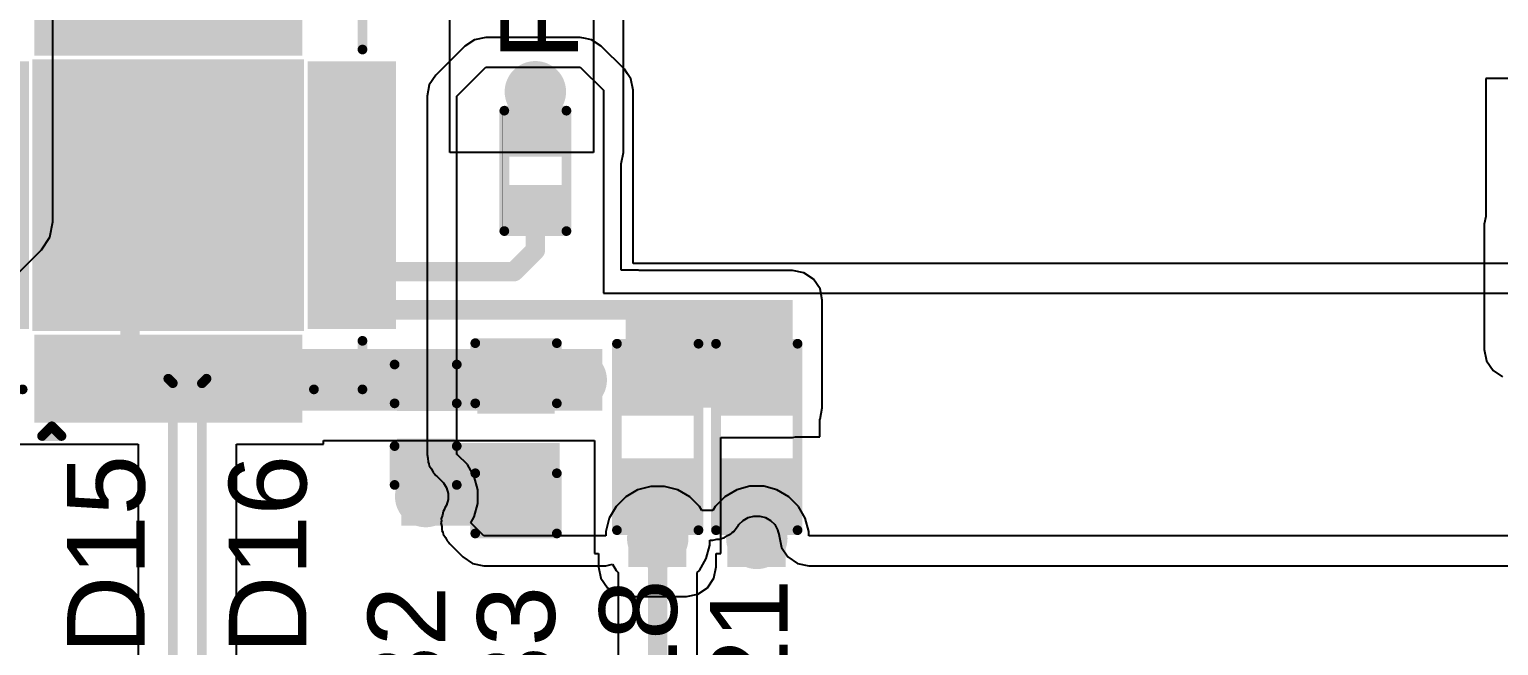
# Model space of a CAD drawing. Header units: millimetres. Extents: x -1.53 to 7.44, y -0.61 to 4.57.
# Drawn here: x 5.754 to 6.511, y 0.676 to 0.993 of the extents above; entities that cross this region are included whole.
import ezdxf

# ---------------------------------------------------------------- set-up
doc = ezdxf.new("R2010")
doc.units = ezdxf.units.MM
doc.header["$MEASUREMENT"] = 0
for name, color, linetype in [('BottomLayer', 5, 'Continuous'), ('BottomSolder', 6, 'Continuous'), ('TopLayer', 1, 'Continuous'), ('TopOverlay', 2, 'Continuous'), ('TopPaste', 8, 'Continuous'), ('TopSolder', 216, 'Continuous'), ('ViaHoleLayer', 16, 'Continuous')]:
    doc.layers.add(name, color=color, linetype=linetype)
doc.styles.add('Arial', font='', dxfattribs={"height": 0.2})
doc.styles.get('Arial').set_extended_font_data('Arial')

# ---------------------------------------------------------------- blocks, each defined once
blk = doc.blocks.new('28_QFN__5_5___80')
at = {"layer": 'TopLayer'}
for points in [[(-0.06496, 0.11319), (-0.05315, 0.11319), (-0.05315, 0.07579), (-0.06496, 0.07579)], [(-0.04528, 0.11319), (-0.03346, 0.11319), (-0.03346, 0.07579), (-0.04528, 0.07579)], [(-0.02559, 0.11319), (-0.01378, 0.11319), (-0.01378, 0.07579), (-0.02559, 0.07579)], [(-0.00591, 0.11319), (0.00591, 0.11319), (0.00591, 0.07579), (-0.00591, 0.07579)], [(0.01378, 0.11319), (0.02559, 0.11319), (0.02559, 0.07579), (0.01378, 0.07579)], [(0.03346, 0.11319), (0.04528, 0.11319), (0.04528, 0.07579), (0.03346, 0.07579)], [(0.05315, 0.11319), (0.06496, 0.11319), (0.06496, 0.07579), (0.05315, 0.07579)], [(-0.11319, 0.06496), (-0.07579, 0.06496), (-0.07579, 0.05315), (-0.11319, 0.05315)], [(-0.06594, 0.06595), (0.06594, 0.06595), (0.06594, -0.06594), (-0.06594, -0.06594)], [(0.07579, 0.06496), (0.11319, 0.06496), (0.11319, 0.05315), (0.07579, 0.05315)], [(-0.11319, 0.04528), (-0.07579, 0.04528), (-0.07579, 0.03346), (-0.11319, 0.03346)], [(0.07579, 0.04528), (0.11319, 0.04528), (0.11319, 0.03346), (0.07579, 0.03346)], [(-0.11319, 0.02559), (-0.07579, 0.02559), (-0.07579, 0.01378), (-0.11319, 0.01378)], [(0.07579, 0.02559), (0.11319, 0.02559), (0.11319, 0.01378), (0.07579, 0.01378)], [(-0.11319, 0.00591), (-0.07579, 0.00591), (-0.07579, -0.00591), (-0.11319, -0.00591)], [(0.07579, 0.00591), (0.11319, 0.00591), (0.11319, -0.00591), (0.07579, -0.00591)], [(-0.11319, -0.01378), (-0.07579, -0.01378), (-0.07579, -0.02559), (-0.11319, -0.02559)], [(0.07579, -0.01378), (0.11319, -0.01378), (0.11319, -0.02559), (0.07579, -0.02559)], [(-0.11319, -0.03346), (-0.07579, -0.03346), (-0.07579, -0.04528), (-0.11319, -0.04528)], [(0.07579, -0.03346), (0.11319, -0.03346), (0.11319, -0.04528), (0.07579, -0.04528)], [(-0.11319, -0.05315), (-0.07579, -0.05315), (-0.07579, -0.06496), (-0.11319, -0.06496)], [(0.07579, -0.05315), (0.11319, -0.05315), (0.11319, -0.06496), (0.07579, -0.06496)], [(-0.06496, -0.07579), (-0.05315, -0.07579), (-0.05315, -0.11319), (-0.06496, -0.11319)], [(-0.04528, -0.07579), (-0.03346, -0.07579), (-0.03346, -0.11319), (-0.04528, -0.11319)], [(-0.02559, -0.07579), (-0.01378, -0.07579), (-0.01378, -0.11319), (-0.02559, -0.11319)], [(-0.00591, -0.07579), (0.00591, -0.07579), (0.00591, -0.11319), (-0.00591, -0.11319)], [(0.01378, -0.07579), (0.02559, -0.07579), (0.02559, -0.11319), (0.01378, -0.11319)], [(0.03346, -0.07579), (0.04528, -0.07579), (0.04528, -0.11319), (0.03346, -0.11319)], [(0.05315, -0.07579), (0.06496, -0.07579), (0.06496, -0.11319), (0.05315, -0.11319)]]:
    blk.add_hatch(color=1, dxfattribs=at).paths.add_polyline_path(points)
at = {"layer": 'TopPaste'}
for points in [[(-0.06496, 0.11319), (-0.05315, 0.11319), (-0.05315, 0.07579), (-0.06496, 0.07579)], [(-0.04528, 0.11319), (-0.03346, 0.11319), (-0.03346, 0.07579), (-0.04528, 0.07579)], [(-0.02559, 0.11319), (-0.01378, 0.11319), (-0.01378, 0.07579), (-0.02559, 0.07579)], [(-0.00591, 0.11319), (0.00591, 0.11319), (0.00591, 0.07579), (-0.00591, 0.07579)], [(0.01378, 0.11319), (0.02559, 0.11319), (0.02559, 0.07579), (0.01378, 0.07579)], [(0.03346, 0.11319), (0.04528, 0.11319), (0.04528, 0.07579), (0.03346, 0.07579)], [(0.05315, 0.11319), (0.06496, 0.11319), (0.06496, 0.07579), (0.05315, 0.07579)], [(-0.11319, 0.06496), (-0.07579, 0.06496), (-0.07579, 0.05315), (-0.11319, 0.05315)], [(-0.06594, 0.06595), (0.06594, 0.06595), (0.06594, -0.06594), (-0.06594, -0.06594)], [(0.07579, 0.06496), (0.11319, 0.06496), (0.11319, 0.05315), (0.07579, 0.05315)], [(-0.11319, 0.04528), (-0.07579, 0.04528), (-0.07579, 0.03346), (-0.11319, 0.03346)], [(0.07579, 0.04528), (0.11319, 0.04528), (0.11319, 0.03346), (0.07579, 0.03346)], [(-0.11319, 0.02559), (-0.07579, 0.02559), (-0.07579, 0.01378), (-0.11319, 0.01378)], [(0.07579, 0.02559), (0.11319, 0.02559), (0.11319, 0.01378), (0.07579, 0.01378)], [(-0.11319, 0.00591), (-0.07579, 0.00591), (-0.07579, -0.00591), (-0.11319, -0.00591)], [(0.07579, 0.00591), (0.11319, 0.00591), (0.11319, -0.00591), (0.07579, -0.00591)], [(-0.11319, -0.01378), (-0.07579, -0.01378), (-0.07579, -0.02559), (-0.11319, -0.02559)], [(0.07579, -0.01378), (0.11319, -0.01378), (0.11319, -0.02559), (0.07579, -0.02559)], [(-0.11319, -0.03346), (-0.07579, -0.03346), (-0.07579, -0.04528), (-0.11319, -0.04528)], [(0.07579, -0.03346), (0.11319, -0.03346), (0.11319, -0.04528), (0.07579, -0.04528)], [(-0.11319, -0.05315), (-0.07579, -0.05315), (-0.07579, -0.06496), (-0.11319, -0.06496)], [(0.07579, -0.05315), (0.11319, -0.05315), (0.11319, -0.06496), (0.07579, -0.06496)], [(-0.06496, -0.07579), (-0.05315, -0.07579), (-0.05315, -0.11319), (-0.06496, -0.11319)], [(-0.04528, -0.07579), (-0.03346, -0.07579), (-0.03346, -0.11319), (-0.04528, -0.11319)], [(-0.02559, -0.07579), (-0.01378, -0.07579), (-0.01378, -0.11319), (-0.02559, -0.11319)], [(-0.00591, -0.07579), (0.00591, -0.07579), (0.00591, -0.11319), (-0.00591, -0.11319)], [(0.01378, -0.07579), (0.02559, -0.07579), (0.02559, -0.11319), (0.01378, -0.11319)], [(0.03346, -0.07579), (0.04528, -0.07579), (0.04528, -0.11319), (0.03346, -0.11319)], [(0.05315, -0.07579), (0.06496, -0.07579), (0.06496, -0.11319), (0.05315, -0.11319)]]:
    blk.add_hatch(color=8, dxfattribs=at).paths.add_polyline_path(points)
at = {"layer": 'TopSolder'}
for points in [[(-0.06896, 0.11719), (-0.04915, 0.11719), (-0.04915, 0.07179), (-0.06896, 0.07179)], [(-0.04928, 0.11719), (-0.02946, 0.11719), (-0.02946, 0.07179), (-0.04928, 0.07179)], [(-0.02959, 0.11719), (-0.00978, 0.11719), (-0.00978, 0.07179), (-0.02959, 0.07179)], [(-0.00991, 0.11719), (0.00991, 0.11719), (0.00991, 0.07179), (-0.00991, 0.07179)], [(0.00978, 0.11719), (0.02959, 0.11719), (0.02959, 0.07179), (0.00978, 0.07179)], [(0.02946, 0.11719), (0.04928, 0.11719), (0.04928, 0.07179), (0.02946, 0.07179)], [(0.04915, 0.11719), (0.06896, 0.11719), (0.06896, 0.07179), (0.04915, 0.07179)], [(-0.11719, 0.06896), (-0.07179, 0.06896), (-0.07179, 0.04915), (-0.11719, 0.04915)], [(-0.06994, 0.06994), (0.06994, 0.06994), (0.06994, -0.06994), (-0.06994, -0.06994)], [(0.07179, 0.06896), (0.11719, 0.06896), (0.11719, 0.04915), (0.07179, 0.04915)], [(-0.11719, 0.04928), (-0.07179, 0.04928), (-0.07179, 0.02946), (-0.11719, 0.02946)], [(0.07179, 0.04928), (0.11719, 0.04928), (0.11719, 0.02946), (0.07179, 0.02946)], [(-0.11719, 0.02959), (-0.07179, 0.02959), (-0.07179, 0.00978), (-0.11719, 0.00978)], [(0.07179, 0.02959), (0.11719, 0.02959), (0.11719, 0.00978), (0.07179, 0.00978)], [(-0.11719, 0.00991), (-0.07179, 0.00991), (-0.07179, -0.00991), (-0.11719, -0.00991)], [(0.07179, 0.00991), (0.11719, 0.00991), (0.11719, -0.00991), (0.07179, -0.00991)], [(-0.11719, -0.00978), (-0.07179, -0.00978), (-0.07179, -0.02959), (-0.11719, -0.02959)], [(0.07179, -0.00978), (0.11719, -0.00978), (0.11719, -0.02959), (0.07179, -0.02959)], [(-0.11719, -0.02946), (-0.07179, -0.02946), (-0.07179, -0.04928), (-0.11719, -0.04928)], [(0.07179, -0.02946), (0.11719, -0.02946), (0.11719, -0.04928), (0.07179, -0.04928)], [(-0.11719, -0.04915), (-0.07179, -0.04915), (-0.07179, -0.06896), (-0.11719, -0.06896)], [(0.07179, -0.04915), (0.11719, -0.04915), (0.11719, -0.06896), (0.07179, -0.06896)], [(-0.06896, -0.07179), (-0.04915, -0.07179), (-0.04915, -0.11719), (-0.06896, -0.11719)], [(-0.04928, -0.07179), (-0.02946, -0.07179), (-0.02946, -0.11719), (-0.04928, -0.11719)], [(-0.02959, -0.07179), (-0.00978, -0.07179), (-0.00978, -0.11719), (-0.02959, -0.11719)], [(-0.00991, -0.07179), (0.00991, -0.07179), (0.00991, -0.11719), (-0.00991, -0.11719)], [(0.00978, -0.07179), (0.02959, -0.07179), (0.02959, -0.11719), (0.00978, -0.11719)], [(0.02946, -0.07179), (0.04928, -0.07179), (0.04928, -0.11719), (0.02946, -0.11719)], [(0.04915, -0.07179), (0.06896, -0.07179), (0.06896, -0.11719), (0.04915, -0.11719)]]:
    blk.add_hatch(color=216, dxfattribs=at).paths.add_polyline_path(points)
at = {"layer": 'TopOverlay', "const_width": 0.005}
for points in [[(-0.1, 0.1), (-0.075, 0.1)], [(-0.1, 0.1), (-0.1, 0.075)], [(0.075, 0.1), (0.1, 0.1)], [(0.1, 0.1), (0.1, 0.075)], [(-0.124, 0.065), (-0.119, 0.06)], [(-0.124, 0.065), (-0.124, 0.055)], [(-0.119, 0.06), (-0.124, 0.055)], [(-0.1, -0.075), (-0.1, -0.1)], [(0.1, -0.075), (0.1, -0.1)], [(-0.1, -0.1), (-0.075, -0.1)], [(0.075, -0.1), (0.1, -0.1)]]:
    blk.add_lwpolyline(points, dxfattribs=at)
at = {"layer": 'TopOverlay', "const_width": 0.0025}
for points in [[(-0.10125, 0.1, 1), (-0.09875, 0.1, 1)], [(-0.10125, 0.1, 1), (-0.09875, 0.1, 1)], [(-0.07625, 0.1, 1), (-0.07375, 0.1, 1)], [(0.07375, 0.1, 1), (0.07625, 0.1, 1)], [(0.09875, 0.1, 1), (0.10125, 0.1, 1)], [(0.09875, 0.1, 1), (0.10125, 0.1, 1)], [(-0.10125, 0.075, 1), (-0.09875, 0.075, 1)], [(0.09875, 0.075, 1), (0.10125, 0.075, 1)], [(-0.12525, 0.065, 1), (-0.12275, 0.065, 1)], [(-0.12525, 0.065, 1), (-0.12275, 0.065, 1)], [(-0.12025, 0.06, 1), (-0.11775, 0.06, 1)], [(-0.12025, 0.06, 1), (-0.11775, 0.06, 1)], [(-0.12525, 0.055, 1), (-0.12275, 0.055, 1)], [(-0.12525, 0.055, 1), (-0.12275, 0.055, 1)], [(-0.10125, -0.075, 1), (-0.09875, -0.075, 1)], [(0.09875, -0.075, 1), (0.10125, -0.075, 1)], [(-0.10125, -0.1, 1), (-0.09875, -0.1, 1)], [(-0.10125, -0.1, 1), (-0.09875, -0.1, 1)], [(-0.07625, -0.1, 1), (-0.07375, -0.1, 1)], [(0.07375, -0.1, 1), (0.07625, -0.1, 1)], [(0.09875, -0.1, 1), (0.10125, -0.1, 1)], [(0.09875, -0.1, 1), (0.10125, -0.1, 1)]]:
    blk.add_lwpolyline(points, format="xyb", close=True, dxfattribs=at)
blk = doc.blocks.new('R___0603_112')
at = {"layer": 'TopLayer'}
for points in [[(-0.015, 0.0175), (-0.015, -0.0175), (-0.045, -0.0175), (-0.045, 0.0175)], [(0.045, 0.0175), (0.045, -0.0175), (0.015, -0.0175), (0.015, 0.0175)]]:
    blk.add_hatch(color=1, dxfattribs=at).paths.add_polyline_path(points)
at = {"layer": 'TopPaste'}
for points in [[(-0.015, 0.0175), (-0.015, -0.0175), (-0.045, -0.0175), (-0.045, 0.0175)], [(0.045, 0.0175), (0.045, -0.0175), (0.015, -0.0175), (0.015, 0.0175)]]:
    blk.add_hatch(color=8, dxfattribs=at).paths.add_polyline_path(points)
at = {"layer": 'TopSolder'}
for points in [[(-0.011, 0.0215), (-0.011, -0.0215), (-0.049, -0.0215), (-0.049, 0.0215)], [(0.049, 0.0215), (0.049, -0.0215), (0.011, -0.0215), (0.011, 0.0215)]]:
    blk.add_hatch(color=216, dxfattribs=at).paths.add_polyline_path(points)
at = {"layer": 'TopOverlay', "const_width": 0.005}
for points in [[(-0.048, 0.021), (0.048, 0.021)], [(-0.048, 0.021), (-0.048, -0.021)], [(0.048, 0.021), (0.048, -0.021)], [(-0.048, -0.021), (0.048, -0.021)]]:
    blk.add_lwpolyline(points, dxfattribs=at)
at = {"layer": 'TopOverlay', "const_width": 0.0025}
for points in [[(-0.04925, 0.021, 1), (-0.04675, 0.021, 1)], [(-0.04925, 0.021, 1), (-0.04675, 0.021, 1)], [(0.04675, 0.021, 1), (0.04925, 0.021, 1)], [(0.04675, 0.021, 1), (0.04925, 0.021, 1)], [(-0.04925, -0.021, 1), (-0.04675, -0.021, 1)], [(-0.04925, -0.021, 1), (-0.04675, -0.021, 1)], [(0.04675, -0.021, 1), (0.04925, -0.021, 1)], [(0.04675, -0.021, 1), (0.04925, -0.021, 1)]]:
    blk.add_lwpolyline(points, format="xyb", close=True, dxfattribs=at)
blk = doc.blocks.new('R___0603_115')
at = {"layer": 'TopLayer'}
for points in [[(-0.015, 0.0175), (-0.015, -0.0175), (-0.045, -0.0175), (-0.045, 0.0175)], [(0.045, 0.0175), (0.045, -0.0175), (0.015, -0.0175), (0.015, 0.0175)]]:
    blk.add_hatch(color=1, dxfattribs=at).paths.add_polyline_path(points)
at = {"layer": 'TopPaste'}
for points in [[(-0.015, 0.0175), (-0.015, -0.0175), (-0.045, -0.0175), (-0.045, 0.0175)], [(0.045, 0.0175), (0.045, -0.0175), (0.015, -0.0175), (0.015, 0.0175)]]:
    blk.add_hatch(color=8, dxfattribs=at).paths.add_polyline_path(points)
at = {"layer": 'TopSolder'}
for points in [[(-0.011, 0.0215), (-0.011, -0.0215), (-0.049, -0.0215), (-0.049, 0.0215)], [(0.049, 0.0215), (0.049, -0.0215), (0.011, -0.0215), (0.011, 0.0215)]]:
    blk.add_hatch(color=216, dxfattribs=at).paths.add_polyline_path(points)
at = {"layer": 'TopOverlay', "const_width": 0.005}
for points in [[(-0.048, 0.021), (0.048, 0.021)], [(-0.048, 0.021), (-0.048, -0.021)], [(0.048, 0.021), (0.048, -0.021)], [(-0.048, -0.021), (0.048, -0.021)]]:
    blk.add_lwpolyline(points, dxfattribs=at)
at = {"layer": 'TopOverlay', "const_width": 0.0025}
for points in [[(-0.04925, 0.021, 1), (-0.04675, 0.021, 1)], [(-0.04925, 0.021, 1), (-0.04675, 0.021, 1)], [(0.04675, 0.021, 1), (0.04925, 0.021, 1)], [(0.04675, 0.021, 1), (0.04925, 0.021, 1)], [(-0.04925, -0.021, 1), (-0.04675, -0.021, 1)], [(-0.04925, -0.021, 1), (-0.04675, -0.021, 1)], [(0.04675, -0.021, 1), (0.04925, -0.021, 1)], [(0.04675, -0.021, 1), (0.04925, -0.021, 1)]]:
    blk.add_lwpolyline(points, format="xyb", close=True, dxfattribs=at)
blk = doc.blocks.new('R___0402_118')
at = {"layer": 'TopLayer'}
for points in [[(-0.0275, -0.0125), (-0.0275, 0.0125), (-0.0095, 0.0125), (-0.0095, -0.0125)], [(0.0095, -0.0125), (0.0095, 0.0125), (0.0275, 0.0125), (0.0275, -0.0125)]]:
    blk.add_hatch(color=1, dxfattribs=at).paths.add_polyline_path(points)
at = {"layer": 'TopPaste'}
for points in [[(-0.0275, -0.0125), (-0.0275, 0.0125), (-0.0095, 0.0125), (-0.0095, -0.0125)], [(0.0095, -0.0125), (0.0095, 0.0125), (0.0275, 0.0125), (0.0275, -0.0125)]]:
    blk.add_hatch(color=8, dxfattribs=at).paths.add_polyline_path(points)
at = {"layer": 'TopSolder'}
for points in [[(-0.02967, -0.01467), (-0.02967, 0.01467), (-0.00733, 0.01467), (-0.00733, -0.01467)], [(0.00733, -0.01467), (0.00733, 0.01467), (0.02967, 0.01467), (0.02967, -0.01467)]]:
    blk.add_hatch(color=216, dxfattribs=at).paths.add_polyline_path(points)
at = {"layer": 'TopOverlay'}
for points, const_width in [([(-0.031, -0.016), (-0.031, 0.016)], 0.005), ([(0.031, 0.016), (-0.031, 0.016)], 0.005), ([(0.031, -0.016), (0.031, 0.016)], 0.005), ([(0.031, -0.016), (-0.031, -0.016)], 0.005), ([(0.032, -0.017), (-0.032, -0.017)], 0.000127)]:
    blk.add_lwpolyline(points, dxfattribs=dict(at, const_width=const_width))
for points, const_width in [([(-0.03225, 0.016, 1), (-0.02975, 0.016, 1)], 0.0025), ([(-0.03225, 0.016, 1), (-0.02975, 0.016, 1)], 0.0025), ([(0.02975, 0.016, 1), (0.03225, 0.016, 1)], 0.0025), ([(0.02975, 0.016, 1), (0.03225, 0.016, 1)], 0.0025), ([(-0.03225, -0.016, 1), (-0.02975, -0.016, 1)], 0.0025), ([(-0.03225, -0.016, 1), (-0.02975, -0.016, 1)], 0.0025), ([(0.02975, -0.016, 1), (0.03225, -0.016, 1)], 0.0025), ([(0.02975, -0.016, 1), (0.03225, -0.016, 1)], 0.0025), ([(-0.03203, -0.017, 1), (-0.03197, -0.017, 1)], 0.0000635), ([(0.03197, -0.017, 1), (0.03203, -0.017, 1)], 0.0000635)]:
    blk.add_lwpolyline(points, format="xyb", close=True, dxfattribs=dict(at, const_width=const_width))
blk = doc.blocks.new('C___0603_199')
at = {"layer": 'TopLayer'}
for points in [[(-0.015, 0.0175), (-0.015, -0.0175), (-0.045, -0.0175), (-0.045, 0.0175)], [(0.045, 0.0175), (0.045, -0.0175), (0.015, -0.0175), (0.015, 0.0175)]]:
    blk.add_hatch(color=1, dxfattribs=at).paths.add_polyline_path(points)
at = {"layer": 'TopPaste'}
for points in [[(-0.015, 0.0175), (-0.015, -0.0175), (-0.045, -0.0175), (-0.045, 0.0175)], [(0.045, 0.0175), (0.045, -0.0175), (0.015, -0.0175), (0.015, 0.0175)]]:
    blk.add_hatch(color=8, dxfattribs=at).paths.add_polyline_path(points)
at = {"layer": 'TopSolder'}
for points in [[(-0.01264, 0.01986), (-0.01264, -0.01986), (-0.04736, -0.01986), (-0.04736, 0.01986)], [(0.04736, 0.01986), (0.04736, -0.01986), (0.01264, -0.01986), (0.01264, 0.01986)]]:
    blk.add_hatch(color=216, dxfattribs=at).paths.add_polyline_path(points)
at = {"layer": 'TopOverlay', "const_width": 0.005}
for points in [[(-0.049, 0.021), (-0.018, 0.021)], [(-0.049, 0.021), (-0.049, -0.021)], [(0.018, 0.021), (0.049, 0.021)], [(0.049, 0.021), (0.049, -0.021)], [(-0.049, -0.021), (-0.018, -0.021)], [(0.018, -0.021), (0.049, -0.021)]]:
    blk.add_lwpolyline(points, dxfattribs=at)
at = {"layer": 'TopOverlay', "const_width": 0.0025}
for points in [[(-0.05025, 0.021, 1), (-0.04775, 0.021, 1)], [(-0.05025, 0.021, 1), (-0.04775, 0.021, 1)], [(-0.01925, 0.021, 1), (-0.01675, 0.021, 1)], [(0.01675, 0.021, 1), (0.01925, 0.021, 1)], [(0.04775, 0.021, 1), (0.05025, 0.021, 1)], [(0.04775, 0.021, 1), (0.05025, 0.021, 1)], [(-0.05025, -0.021, 1), (-0.04775, -0.021, 1)], [(-0.05025, -0.021, 1), (-0.04775, -0.021, 1)], [(-0.01925, -0.021, 1), (-0.01675, -0.021, 1)], [(0.01675, -0.021, 1), (0.01925, -0.021, 1)], [(0.04775, -0.021, 1), (0.05025, -0.021, 1)], [(0.04775, -0.021, 1), (0.05025, -0.021, 1)]]:
    blk.add_lwpolyline(points, format="xyb", close=True, dxfattribs=at)
blk = doc.blocks.new('C___0402_200')
at = {"layer": 'TopLayer'}
for points in [[(-0.0275, -0.0125), (-0.0275, 0.0125), (-0.0095, 0.0125), (-0.0095, -0.0125)], [(0.0095, -0.0125), (0.0095, 0.0125), (0.0275, 0.0125), (0.0275, -0.0125)]]:
    blk.add_hatch(color=1, dxfattribs=at).paths.add_polyline_path(points)
at = {"layer": 'TopPaste'}
for points in [[(-0.0275, -0.0125), (-0.0275, 0.0125), (-0.0095, 0.0125), (-0.0095, -0.0125)], [(0.0095, -0.0125), (0.0095, 0.0125), (0.0275, 0.0125), (0.0275, -0.0125)]]:
    blk.add_hatch(color=8, dxfattribs=at).paths.add_polyline_path(points)
at = {"layer": 'TopSolder'}
for points in [[(-0.02986, -0.01486), (-0.02986, 0.01486), (-0.00714, 0.01486), (-0.00714, -0.01486)], [(0.00714, -0.01486), (0.00714, 0.01486), (0.02986, 0.01486), (0.02986, -0.01486)]]:
    blk.add_hatch(color=216, dxfattribs=at).paths.add_polyline_path(points)
at = {"layer": 'TopOverlay', "const_width": 0.005}
for points in [[(-0.011, 0.016), (-0.031, 0.016)], [(-0.031, -0.016), (-0.031, 0.016)], [(0.031, 0.016), (0.011, 0.016)], [(0.031, -0.016), (0.031, 0.016)], [(-0.011, -0.016), (-0.031, -0.016)], [(0.031, -0.016), (0.011, -0.016)]]:
    blk.add_lwpolyline(points, dxfattribs=at)
at = {"layer": 'TopOverlay', "const_width": 0.0025}
for points in [[(-0.03225, 0.016, 1), (-0.02975, 0.016, 1)], [(-0.03225, 0.016, 1), (-0.02975, 0.016, 1)], [(-0.01225, 0.016, 1), (-0.00975, 0.016, 1)], [(0.00975, 0.016, 1), (0.01225, 0.016, 1)], [(0.02975, 0.016, 1), (0.03225, 0.016, 1)], [(0.02975, 0.016, 1), (0.03225, 0.016, 1)], [(-0.03225, -0.016, 1), (-0.02975, -0.016, 1)], [(-0.03225, -0.016, 1), (-0.02975, -0.016, 1)], [(-0.01225, -0.016, 1), (-0.00975, -0.016, 1)], [(0.00975, -0.016, 1), (0.01225, -0.016, 1)], [(0.02975, -0.016, 1), (0.03225, -0.016, 1)], [(0.02975, -0.016, 1), (0.03225, -0.016, 1)]]:
    blk.add_lwpolyline(points, format="xyb", close=True, dxfattribs=at)

msp = doc.modelspace()

# ---------------------------------------------------------------- hatches: boundary and pattern name
at = {"layer": 'BottomLayer'}
h = msp.add_hatch(color=5, dxfattribs=at)
edge = h.paths.add_edge_path()
edge.add_arc((6.01499, 0.96074), 0.01181, 0, 360)
h = msp.add_hatch(color=5, dxfattribs=at)
edge = h.paths.add_edge_path()
edge.add_arc((5.79184, 0.95585), 0.01181, 0, 360)
h = msp.add_hatch(color=5, dxfattribs=at)
edge = h.paths.add_edge_path()
edge.add_arc((5.82605, 0.95585), 0.01181, 0, 360)
h = msp.add_hatch(color=5, dxfattribs=at)
edge = h.paths.add_edge_path()
edge.add_arc((5.86025, 0.95585), 0.01181, 0, 360)
h = msp.add_hatch(color=5, dxfattribs=at)
edge = h.paths.add_edge_path()
edge.add_arc((5.79184, 0.92414), 0.01181, 0, 360)
h = msp.add_hatch(color=5, dxfattribs=at)
edge = h.paths.add_edge_path()
edge.add_arc((5.82605, 0.92414), 0.01181, 0, 360)
h = msp.add_hatch(color=5, dxfattribs=at)
edge = h.paths.add_edge_path()
edge.add_arc((5.86025, 0.92414), 0.01181, 0, 360)
h = msp.add_hatch(color=5, dxfattribs=at)
edge = h.paths.add_edge_path()
edge.add_arc((5.79184, 0.89244), 0.01181, 0, 360)
h = msp.add_hatch(color=5, dxfattribs=at)
edge = h.paths.add_edge_path()
edge.add_arc((5.82605, 0.89244), 0.01181, 0, 360)
h = msp.add_hatch(color=5, dxfattribs=at)
edge = h.paths.add_edge_path()
edge.add_arc((5.86025, 0.89244), 0.01181, 0, 360)
h = msp.add_hatch(color=5, dxfattribs=at)
edge = h.paths.add_edge_path()
edge.add_arc((5.79184, 0.86073), 0.01181, 0, 360)
h = msp.add_hatch(color=5, dxfattribs=at)
edge = h.paths.add_edge_path()
edge.add_arc((5.82605, 0.86073), 0.01181, 0, 360)
h = msp.add_hatch(color=5, dxfattribs=at)
edge = h.paths.add_edge_path()
edge.add_arc((5.86025, 0.86073), 0.01181, 0, 360)
h = msp.add_hatch(color=5, dxfattribs=at)
edge = h.paths.add_edge_path()
edge.add_arc((6.03604, 0.8123), 0.01181, 0, 360)
h = msp.add_hatch(color=5, dxfattribs=at)
edge = h.paths.add_edge_path()
edge.add_arc((5.9585, 0.7523), 0.01181, 0, 360)
h = msp.add_hatch(color=5, dxfattribs=at)
edge = h.paths.add_edge_path()
edge.add_arc((6.07801, 0.73076), 0.01181, 0, 360)
h = msp.add_hatch(color=5, dxfattribs=at)
edge = h.paths.add_edge_path()
edge.add_arc((6.12904, 0.73077), 0.01181, 0, 360)
at = {"layer": 'BottomSolder'}
h = msp.add_hatch(color=6, dxfattribs=at)
edge = h.paths.add_edge_path()
edge.add_arc((6.01499, 0.96074), 0.01581, 0, 360)
h = msp.add_hatch(color=6, dxfattribs=at)
edge = h.paths.add_edge_path()
edge.add_arc((5.79184, 0.95585), 0.01581, 0, 360)
h = msp.add_hatch(color=6, dxfattribs=at)
edge = h.paths.add_edge_path()
edge.add_arc((5.82605, 0.95585), 0.01581, 0, 360)
h = msp.add_hatch(color=6, dxfattribs=at)
edge = h.paths.add_edge_path()
edge.add_arc((5.86025, 0.95585), 0.01581, 0, 360)
h = msp.add_hatch(color=6, dxfattribs=at)
edge = h.paths.add_edge_path()
edge.add_arc((5.79184, 0.92414), 0.01581, 0, 360)
h = msp.add_hatch(color=6, dxfattribs=at)
edge = h.paths.add_edge_path()
edge.add_arc((5.82605, 0.92414), 0.01581, 0, 360)
h = msp.add_hatch(color=6, dxfattribs=at)
edge = h.paths.add_edge_path()
edge.add_arc((5.86025, 0.92414), 0.01581, 0, 360)
h = msp.add_hatch(color=6, dxfattribs=at)
edge = h.paths.add_edge_path()
edge.add_arc((5.79184, 0.89244), 0.01581, 0, 360)
h = msp.add_hatch(color=6, dxfattribs=at)
edge = h.paths.add_edge_path()
edge.add_arc((5.82605, 0.89244), 0.01581, 0, 360)
h = msp.add_hatch(color=6, dxfattribs=at)
edge = h.paths.add_edge_path()
edge.add_arc((5.86025, 0.89244), 0.01581, 0, 360)
h = msp.add_hatch(color=6, dxfattribs=at)
edge = h.paths.add_edge_path()
edge.add_arc((5.79184, 0.86073), 0.01581, 0, 360)
h = msp.add_hatch(color=6, dxfattribs=at)
edge = h.paths.add_edge_path()
edge.add_arc((5.82605, 0.86073), 0.01581, 0, 360)
h = msp.add_hatch(color=6, dxfattribs=at)
edge = h.paths.add_edge_path()
edge.add_arc((5.86025, 0.86073), 0.01581, 0, 360)
h = msp.add_hatch(color=6, dxfattribs=at)
edge = h.paths.add_edge_path()
edge.add_arc((6.03604, 0.8123), 0.01581, 0, 360)
h = msp.add_hatch(color=6, dxfattribs=at)
edge = h.paths.add_edge_path()
edge.add_arc((5.9585, 0.7523), 0.01581, 0, 360)
h = msp.add_hatch(color=6, dxfattribs=at)
edge = h.paths.add_edge_path()
edge.add_arc((6.07801, 0.73076), 0.01581, 0, 360)
h = msp.add_hatch(color=6, dxfattribs=at)
edge = h.paths.add_edge_path()
edge.add_arc((6.12904, 0.73077), 0.01581, 0, 360)
at = {"layer": 'TopLayer'}
h = msp.add_hatch(color=1, dxfattribs=at)
edge = h.paths.add_edge_path()
edge.add_arc((6.01499, 0.96074), 0.01181, 0, 360)
h = msp.add_hatch(color=1, dxfattribs=at)
edge = h.paths.add_edge_path()
edge.add_arc((5.79184, 0.95585), 0.01181, 0, 360)
h = msp.add_hatch(color=1, dxfattribs=at)
edge = h.paths.add_edge_path()
edge.add_arc((5.82605, 0.95585), 0.01181, 0, 360)
h = msp.add_hatch(color=1, dxfattribs=at)
edge = h.paths.add_edge_path()
edge.add_arc((5.86025, 0.95585), 0.01181, 0, 360)
for points in [[(6.02688, 0.9385), (6.02688, 0.96074), (6.00314, 0.96074), (6.00314, 0.9385)], [(6.06142, 0.85344), (6.06142, 0.798), (6.14745, 0.798), (6.14745, 0.85344)], [(5.86531, 0.79646), (6.04947, 0.79646), (6.04947, 0.82831), (5.86531, 0.82831)], [(5.946, 0.7373), (6.0275, 0.7373), (6.0275, 0.7798), (5.946, 0.7798)], [(6.06287, 0.76481), (6.06287, 0.71611), (6.09279, 0.71611), (6.09279, 0.76481)], [(6.1139, 0.76481), (6.1139, 0.71612), (6.14381, 0.71612), (6.14381, 0.76481)]]:
    msp.add_hatch(color=1, dxfattribs=at).paths.add_polyline_path(points)
h = msp.add_hatch(color=1, dxfattribs=at)
edge = h.paths.add_edge_path()
edge.add_arc((5.79184, 0.92414), 0.01181, 0, 360)
h = msp.add_hatch(color=1, dxfattribs=at)
edge = h.paths.add_edge_path()
edge.add_arc((5.82605, 0.92414), 0.01181, 0, 360)
h = msp.add_hatch(color=1, dxfattribs=at)
edge = h.paths.add_edge_path()
edge.add_arc((5.86025, 0.92414), 0.01181, 0, 360)
h = msp.add_hatch(color=1, dxfattribs=at)
edge = h.paths.add_edge_path()
edge.add_arc((5.79184, 0.89244), 0.01181, 0, 360)
h = msp.add_hatch(color=1, dxfattribs=at)
edge = h.paths.add_edge_path()
edge.add_arc((5.82605, 0.89244), 0.01181, 0, 360)
h = msp.add_hatch(color=1, dxfattribs=at)
edge = h.paths.add_edge_path()
edge.add_arc((5.86025, 0.89244), 0.01181, 0, 360)
h = msp.add_hatch(color=1, dxfattribs=at)
edge = h.paths.add_edge_path()
edge.add_arc((5.79184, 0.86073), 0.01181, 0, 360)
h = msp.add_hatch(color=1, dxfattribs=at)
edge = h.paths.add_edge_path()
edge.add_arc((5.82605, 0.86073), 0.01181, 0, 360)
h = msp.add_hatch(color=1, dxfattribs=at)
edge = h.paths.add_edge_path()
edge.add_arc((5.86025, 0.86073), 0.01181, 0, 360)
h = msp.add_hatch(color=1, dxfattribs=at)
edge = h.paths.add_edge_path()
edge.add_arc((6.03604, 0.8123), 0.01181, 0, 360)
h = msp.add_hatch(color=1, dxfattribs=at)
edge = h.paths.add_edge_path()
edge.add_arc((5.9585, 0.7523), 0.01181, 0, 360)
h = msp.add_hatch(color=1, dxfattribs=at)
edge = h.paths.add_edge_path()
edge.add_arc((6.07801, 0.73076), 0.01181, 0, 360)
h = msp.add_hatch(color=1, dxfattribs=at)
edge = h.paths.add_edge_path()
edge.add_arc((6.12904, 0.73077), 0.01181, 0, 360)
at = {"layer": 'TopSolder'}
h = msp.add_hatch(color=216, dxfattribs=at)
edge = h.paths.add_edge_path()
edge.add_arc((6.01499, 0.96074), 0.01581, 0, 360)
h = msp.add_hatch(color=216, dxfattribs=at)
edge = h.paths.add_edge_path()
edge.add_arc((5.79184, 0.95585), 0.01581, 0, 360)
h = msp.add_hatch(color=216, dxfattribs=at)
edge = h.paths.add_edge_path()
edge.add_arc((5.82605, 0.95585), 0.01581, 0, 360)
h = msp.add_hatch(color=216, dxfattribs=at)
edge = h.paths.add_edge_path()
edge.add_arc((5.86025, 0.95585), 0.01581, 0, 360)
h = msp.add_hatch(color=216, dxfattribs=at)
edge = h.paths.add_edge_path()
edge.add_arc((5.79184, 0.92414), 0.01581, 0, 360)
h = msp.add_hatch(color=216, dxfattribs=at)
edge = h.paths.add_edge_path()
edge.add_arc((5.82605, 0.92414), 0.01581, 0, 360)
h = msp.add_hatch(color=216, dxfattribs=at)
edge = h.paths.add_edge_path()
edge.add_arc((5.86025, 0.92414), 0.01581, 0, 360)
h = msp.add_hatch(color=216, dxfattribs=at)
edge = h.paths.add_edge_path()
edge.add_arc((5.79184, 0.89244), 0.01581, 0, 360)
h = msp.add_hatch(color=216, dxfattribs=at)
edge = h.paths.add_edge_path()
edge.add_arc((5.82605, 0.89244), 0.01581, 0, 360)
h = msp.add_hatch(color=216, dxfattribs=at)
edge = h.paths.add_edge_path()
edge.add_arc((5.86025, 0.89244), 0.01581, 0, 360)
h = msp.add_hatch(color=216, dxfattribs=at)
edge = h.paths.add_edge_path()
edge.add_arc((5.79184, 0.86073), 0.01581, 0, 360)
h = msp.add_hatch(color=216, dxfattribs=at)
edge = h.paths.add_edge_path()
edge.add_arc((5.82605, 0.86073), 0.01581, 0, 360)
h = msp.add_hatch(color=216, dxfattribs=at)
edge = h.paths.add_edge_path()
edge.add_arc((5.86025, 0.86073), 0.01581, 0, 360)
h = msp.add_hatch(color=216, dxfattribs=at)
edge = h.paths.add_edge_path()
edge.add_arc((6.03604, 0.8123), 0.01581, 0, 360)
h = msp.add_hatch(color=216, dxfattribs=at)
edge = h.paths.add_edge_path()
edge.add_arc((5.9585, 0.7523), 0.01581, 0, 360)
h = msp.add_hatch(color=216, dxfattribs=at)
edge = h.paths.add_edge_path()
edge.add_arc((6.07801, 0.73076), 0.01581, 0, 360)
h = msp.add_hatch(color=216, dxfattribs=at)
edge = h.paths.add_edge_path()
edge.add_arc((6.12904, 0.73077), 0.01581, 0, 360)
at = {"layer": 'ViaHoleLayer'}
h = msp.add_hatch(color=16, dxfattribs=at)
edge = h.paths.add_edge_path()
edge.add_arc((5.79184, 0.95585), 0.00591, 0, 360)
h = msp.add_hatch(color=16, dxfattribs=at)
edge = h.paths.add_edge_path()
edge.add_arc((5.82605, 0.95585), 0.00591, 0, 360)
h = msp.add_hatch(color=16, dxfattribs=at)
edge = h.paths.add_edge_path()
edge.add_arc((5.86025, 0.95585), 0.00591, 0, 360)
h = msp.add_hatch(color=16, dxfattribs=at)
edge = h.paths.add_edge_path()
edge.add_arc((6.01499, 0.96074), 0.00591, 0, 360)
h = msp.add_hatch(color=16, dxfattribs=at)
edge = h.paths.add_edge_path()
edge.add_arc((5.79184, 0.92414), 0.00591, 0, 360)
h = msp.add_hatch(color=16, dxfattribs=at)
edge = h.paths.add_edge_path()
edge.add_arc((5.82605, 0.92414), 0.00591, 0, 360)
h = msp.add_hatch(color=16, dxfattribs=at)
edge = h.paths.add_edge_path()
edge.add_arc((5.86025, 0.92414), 0.00591, 0, 360)
h = msp.add_hatch(color=16, dxfattribs=at)
edge = h.paths.add_edge_path()
edge.add_arc((5.79184, 0.89244), 0.00591, 0, 360)
h = msp.add_hatch(color=16, dxfattribs=at)
edge = h.paths.add_edge_path()
edge.add_arc((5.82605, 0.89244), 0.00591, 0, 360)
h = msp.add_hatch(color=16, dxfattribs=at)
edge = h.paths.add_edge_path()
edge.add_arc((5.86025, 0.89244), 0.00591, 0, 360)
h = msp.add_hatch(color=16, dxfattribs=at)
edge = h.paths.add_edge_path()
edge.add_arc((5.79184, 0.86073), 0.00591, 0, 360)
h = msp.add_hatch(color=16, dxfattribs=at)
edge = h.paths.add_edge_path()
edge.add_arc((5.82605, 0.86073), 0.00591, 0, 360)
h = msp.add_hatch(color=16, dxfattribs=at)
edge = h.paths.add_edge_path()
edge.add_arc((5.86025, 0.86073), 0.00591, 0, 360)
h = msp.add_hatch(color=16, dxfattribs=at)
edge = h.paths.add_edge_path()
edge.add_arc((6.03604, 0.8123), 0.00591, 0, 360)
h = msp.add_hatch(color=16, dxfattribs=at)
edge = h.paths.add_edge_path()
edge.add_arc((5.9585, 0.7523), 0.00591, 0, 360)
h = msp.add_hatch(color=16, dxfattribs=at)
edge = h.paths.add_edge_path()
edge.add_arc((6.07801, 0.73076), 0.00591, 0, 360)
h = msp.add_hatch(color=16, dxfattribs=at)
edge = h.paths.add_edge_path()
edge.add_arc((6.12904, 0.73077), 0.00591, 0, 360)

# ---------------------------------------------------------------- linework, layer by layer
at = {"layer": 'BottomLayer'}
for p, q in [((5.76655, 0.89371), (5.76655, 1.04758)), ((5.97862, 0.98425), (5.96369, 0.96931)), ((5.98358, 0.98756), (5.97862, 0.98425)), ((5.98943, 0.98873), (5.98358, 0.98756)), ((6.03811, 0.98873), (5.98943, 0.98873)), ((6.04076, 0.9882), (6.03811, 0.98873)), ((6.04396, 0.98756), (6.04076, 0.9882)), ((6.04892, 0.98425), (6.04396, 0.98756)), ((6.04396, 0.98756), (6.04396, 0.98756)), ((6.06081, 0.97236), (6.04892, 0.98425)), ((5.96369, 0.96931), (5.96037, 0.96435)), ((5.9745, 0.9585), (5.98943, 0.97343)), ((5.98943, 0.97343), (6.03811, 0.97343)), ((6.03811, 0.97343), (6.05, 0.96154)), ((6.06246, 0.96989), (6.06081, 0.97236)), ((6.06413, 0.9674), (6.06246, 0.96989)), ((5.96037, 0.96435), (5.95921, 0.9585)), ((6.05, 0.96154), (6.05, 0.857)), ((6.06529, 0.96154), (6.06413, 0.9674)), ((6.06413, 0.9674), (6.06413, 0.9674)), ((6.06413, 0.9674), (6.06413, 0.9674)), ((6.06529, 0.87229), (6.06529, 0.96154)), ((5.95921, 0.9585), (5.95921, 0.77402)), ((5.9745, 0.77402), (5.9745, 0.9585)), ((5.765, 0.88591), (5.76655, 0.89371)), ((5.76655, 0.89371), (5.76655, 0.89371)), ((5.76058, 0.87929), (5.765, 0.88591)), ((5.74244, 0.86115), (5.76058, 0.87929)), ((6.598, 0.87229), (6.06529, 0.87229)), ((6.05, 0.857), (6.598, 0.857)), ((5.95921, 0.77402), (5.9596, 0.77206)), ((5.9596, 0.77206), (5.95973, 0.77006)), ((5.97496, 0.77375), (5.9745, 0.77402)), ((5.97995, 0.76876), (5.97496, 0.77375)), ((5.95973, 0.77006), (5.96017, 0.76916)), ((5.96017, 0.76916), (5.96037, 0.76817)), ((5.96037, 0.76817), (5.96148, 0.7665)), ((5.96148, 0.7665), (5.96237, 0.76471)), ((5.96237, 0.76471), (5.96312, 0.76404)), ((5.98348, 0.76265), (5.97995, 0.76876)), ((5.96312, 0.76404), (5.96369, 0.76321)), ((5.96369, 0.76321), (5.96427, 0.76281)), ((5.96427, 0.76281), (5.96772, 0.75937)), ((5.96772, 0.75937), (5.96923, 0.75674)), ((5.96923, 0.75674), (5.97002, 0.75382)), ((5.98531, 0.75583), (5.98348, 0.76265)), ((6.07448, 0.75757), (6.06766, 0.75575)), ((6.08154, 0.75757), (6.07448, 0.75757)), ((6.08836, 0.75575), (6.08154, 0.75757)), ((6.12551, 0.75758), (6.11869, 0.75575)), ((6.13257, 0.75758), (6.12551, 0.75758)), ((6.13938, 0.75575), (6.13257, 0.75758)), ((5.97002, 0.75078), (5.96923, 0.74785)), ((5.97002, 0.75382), (5.97002, 0.75078)), ((5.98531, 0.74877), (5.98531, 0.75583)), ((6.06155, 0.75222), (6.05656, 0.74723)), ((6.06766, 0.75575), (6.06155, 0.75222)), ((6.09447, 0.75222), (6.08836, 0.75575)), ((6.09947, 0.74723), (6.09447, 0.75222)), ((6.11257, 0.75222), (6.10758, 0.74723)), ((6.11869, 0.75575), (6.11257, 0.75222)), ((6.1455, 0.75222), (6.13938, 0.75575)), ((6.15049, 0.74723), (6.1455, 0.75222)), ((5.96715, 0.74269), (5.9665, 0.7408)), ((5.96754, 0.74465), (5.96715, 0.74269)), ((5.9681, 0.74549), (5.96754, 0.74465)), ((5.96842, 0.74645), (5.9681, 0.74549)), ((5.96923, 0.74785), (5.96842, 0.74645)), ((5.98167, 0.7388), (5.98348, 0.74195)), ((5.98348, 0.74195), (5.98531, 0.74877)), ((6.05656, 0.74723), (6.05303, 0.74111)), ((6.10064, 0.7452), (6.09947, 0.74723)), ((6.10641, 0.7452), (6.10064, 0.7452)), ((6.10758, 0.74723), (6.10641, 0.7452)), ((6.12459, 0.7415), (6.12752, 0.74229)), ((6.12752, 0.74229), (6.13055, 0.74229)), ((6.13055, 0.74229), (6.13348, 0.7415)), ((6.15402, 0.74112), (6.15049, 0.74723)), ((5.96657, 0.73979), (5.96637, 0.7388)), ((5.96637, 0.7388), (5.96676, 0.73684)), ((5.9665, 0.7408), (5.96657, 0.73979)), ((5.96676, 0.73684), (5.96689, 0.73484)), ((5.96689, 0.73484), (5.96734, 0.73394)), ((5.98847, 0.732), (5.98167, 0.7388)), ((6.05303, 0.74111), (6.0512, 0.73429)), ((6.0512, 0.73429), (6.0512, 0.732)), ((6.11639, 0.73383), (6.11722, 0.73439)), ((6.11722, 0.73439), (6.11834, 0.73605)), ((6.11834, 0.73605), (6.11965, 0.73755)), ((6.11965, 0.73755), (6.11982, 0.73784)), ((6.11982, 0.73784), (6.12196, 0.73998)), ((6.12196, 0.73998), (6.12459, 0.7415)), ((6.13348, 0.7415), (6.13611, 0.73998)), ((6.13611, 0.73998), (6.13825, 0.73784)), ((6.13825, 0.73784), (6.13977, 0.73521)), ((6.13977, 0.73521), (6.14055, 0.73228)), ((6.15585, 0.7343), (6.15402, 0.74112)), ((6.15585, 0.732), (6.15585, 0.7343)), ((5.96734, 0.73394), (5.96754, 0.73295)), ((5.96754, 0.73295), (5.96865, 0.73129)), ((5.96865, 0.73129), (5.96953, 0.72949)), ((5.96953, 0.72949), (5.97029, 0.72883)), ((5.97029, 0.72883), (5.97085, 0.72799)), ((5.97085, 0.72799), (5.97765, 0.72119)), ((6.0512, 0.732), (5.98847, 0.732)), ((6.103, 0.72042), (6.10482, 0.72723)), ((6.10482, 0.72723), (6.10482, 0.72991)), ((6.10482, 0.72991), (6.10641, 0.72991)), ((6.10641, 0.72991), (6.10837, 0.7303)), ((6.10837, 0.7303), (6.11037, 0.73043)), ((6.11037, 0.73043), (6.11127, 0.73087)), ((6.11127, 0.73087), (6.11226, 0.73107)), ((6.11226, 0.73107), (6.11393, 0.73218)), ((6.11393, 0.73218), (6.11572, 0.73307)), ((6.11572, 0.73307), (6.11639, 0.73383)), ((6.14055, 0.73228), (6.14055, 0.732)), ((6.14055, 0.732), (6.14172, 0.72615)), ((6.591, 0.732), (6.15585, 0.732)), ((5.97765, 0.72119), (5.98262, 0.71787)), ((6.09947, 0.7143), (6.103, 0.72042)), ((6.14172, 0.72615), (6.14503, 0.72119)), ((6.14503, 0.72119), (6.14999, 0.71787)), ((5.98262, 0.71787), (5.98847, 0.71671)), ((5.98847, 0.71671), (6.0512, 0.71671)), ((6.0512, 0.71671), (6.05476, 0.71741)), ((6.05476, 0.71741), (6.05656, 0.7143)), ((6.05656, 0.7143), (6.05762, 0.71324)), ((6.05762, 0.71324), (6.05762, 0.63446)), ((6.0984, 0.71324), (6.09947, 0.7143)), ((6.0984, 0.62601), (6.0984, 0.71324)), ((6.14999, 0.71787), (6.15585, 0.71671)), ((6.15585, 0.71671), (6.591, 0.71671))]:
    msp.add_line(p, q, dxfattribs=at)
at = {"layer": 'BottomLayer', "const_width": 0.01}
msp.add_lwpolyline([(6.07801, 0.62601), (6.07801, 0.73076)], dxfattribs=at)
at = {"layer": 'BottomLayer', "const_width": 0.005}
msp.add_lwpolyline([(6.07551, 0.73076, 1), (6.08051, 0.73076, 1)], format="xyb", close=True, dxfattribs=at)
at = {"layer": 'TopLayer'}
for p, q in [((6.045, 1.28857), (6.045, 0.9295)), ((6.06029, 0.9295), (6.06029, 1.28857)), ((5.971, 0.9295), (5.971, 1.243)), ((6.51661, 0.96753), (6.5045, 0.96753)), ((6.5045, 0.96753), (6.5045, 0.90753)), ((6.045, 0.9295), (5.971, 0.9295)), ((6.05913, 0.92365), (6.06029, 0.9295)), ((6.05913, 0.86882), (6.05913, 0.92365)), ((6.05913, 0.92365), (6.05913, 0.92365)), ((6.5045, 0.90753), (6.5045, 0.89652)), ((6.5045, 0.89652), (6.50371, 0.89253)), ((6.50371, 0.89253), (6.50371, 0.828)), ((6.0679, 0.86882), (6.05913, 0.86882)), ((6.06836, 0.86873), (6.0679, 0.86882)), ((6.14745, 0.86873), (6.06836, 0.86873)), ((6.1533, 0.86757), (6.14745, 0.86873)), ((6.15826, 0.86425), (6.1533, 0.86757)), ((6.16158, 0.85929), (6.15826, 0.86425)), ((6.16274, 0.85344), (6.16158, 0.85929)), ((6.16274, 0.798), (6.16274, 0.85344)), ((6.50371, 0.828), (6.50487, 0.82215)), ((6.50487, 0.82215), (6.50819, 0.81719)), ((6.50819, 0.81719), (6.51315, 0.81387)), ((6.16158, 0.79215), (6.16274, 0.798)), ((6.16152, 0.79207), (6.16158, 0.79215)), ((6.16152, 0.783), (6.16152, 0.79207)), ((5.90591, 0.7793), (5.90591, 0.78117)), ((5.90591, 0.78117), (6.0455, 0.78117)), ((6.0455, 0.78117), (6.0455, 0.723)), ((6.1105, 0.723), (6.1105, 0.78271)), ((6.1105, 0.78271), (6.14745, 0.78271)), ((6.14745, 0.78271), (6.14895, 0.783)), ((6.14895, 0.783), (6.16152, 0.783)), ((5.74598, 0.7793), (5.81041, 0.7793)), ((5.81041, 0.7793), (5.81041, 0.6144)), ((5.8611, 0.6144), (5.8611, 0.7793)), ((5.8611, 0.7793), (5.90591, 0.7793)), ((6.0455, 0.723), (6.04758, 0.723)), ((6.04758, 0.723), (6.04758, 0.71611)), ((6.10808, 0.71611), (6.10808, 0.723)), ((6.10808, 0.723), (6.1105, 0.723)), ((6.04758, 0.71611), (6.04874, 0.71026)), ((6.10692, 0.71026), (6.10808, 0.71611)), ((6.04874, 0.71026), (6.05206, 0.7053)), ((6.05206, 0.7053), (6.05702, 0.70198)), ((6.09864, 0.70198), (6.1036, 0.7053)), ((6.1036, 0.7053), (6.10692, 0.71026)), ((6.05702, 0.70198), (6.06287, 0.70082)), ((6.06287, 0.70082), (6.09279, 0.70082)), ((6.09279, 0.70082), (6.09864, 0.70198))]:
    msp.add_line(p, q, dxfattribs=at)
for points, const_width in [([(5.80626, 0.8878), (5.82594, 0.90749)], 0.01), ([(6.015, 0.87914), (6.015, 0.9015)], 0.01), ([(5.80626, 0.813), (5.80626, 0.8878)], 0.01), ([(6.00398, 0.86812), (6.015, 0.87914)], 0.01), ([(5.92043, 0.86812), (6.00398, 0.86812)], 0.01), ([(5.92043, 0.84843), (6.0679, 0.84843)], 0.01), ([(6.0679, 0.84843), (6.07919, 0.83714)], 0.01), ([(6.07919, 0.81581), (6.07919, 0.83714)], 0.01), ([(5.82594, 0.813), (5.82825, 0.81069)], 0.005), ([(5.82825, 0.59795), (5.82825, 0.81069)], 0.005), ([(5.84325, 0.81062), (5.84563, 0.813)], 0.005), ([(5.84325, 0.59915), (5.84325, 0.81062)], 0.005)]:
    msp.add_lwpolyline(points, dxfattribs=dict(at, const_width=const_width))
for points, const_width in [([(5.82344, 0.90749, 1), (5.82844, 0.90749, 1)], 0.005), ([(6.0125, 0.9015, 1), (6.0175, 0.9015, 1)], 0.005), ([(5.80376, 0.8878, 1), (5.80876, 0.8878, 1)], 0.005), ([(5.80376, 0.8878, 1), (5.80876, 0.8878, 1)], 0.005), ([(6.0125, 0.87914, 1), (6.0175, 0.87914, 1)], 0.005), ([(6.0125, 0.87914, 1), (6.0175, 0.87914, 1)], 0.005), ([(5.91793, 0.86812, 1), (5.92293, 0.86812, 1)], 0.005), ([(6.00148, 0.86812, 1), (6.00648, 0.86812, 1)], 0.005), ([(6.00148, 0.86812, 1), (6.00648, 0.86812, 1)], 0.005), ([(5.91793, 0.84843, 1), (5.92293, 0.84843, 1)], 0.005), ([(6.0654, 0.84843, 1), (6.0704, 0.84843, 1)], 0.005), ([(6.0654, 0.84843, 1), (6.0704, 0.84843, 1)], 0.005), ([(6.07669, 0.83714, 1), (6.08169, 0.83714, 1)], 0.005), ([(6.07669, 0.83714, 1), (6.08169, 0.83714, 1)], 0.005), ([(5.80376, 0.813, 1), (5.80876, 0.813, 1)], 0.005), ([(6.07669, 0.81581, 1), (6.08169, 0.81581, 1)], 0.005), ([(5.82469, 0.813, 1), (5.82719, 0.813, 1)], 0.0025), ([(5.827, 0.81069, 1), (5.8295, 0.81069, 1)], 0.0025), ([(5.827, 0.81069, 1), (5.8295, 0.81069, 1)], 0.0025), ([(5.842, 0.81062, 1), (5.8445, 0.81062, 1)], 0.0025), ([(5.842, 0.81062, 1), (5.8445, 0.81062, 1)], 0.0025), ([(5.84438, 0.813, 1), (5.84688, 0.813, 1)], 0.0025)]:
    msp.add_lwpolyline(points, format="xyb", close=True, dxfattribs=dict(at, const_width=const_width))

# ---------------------------------------------------------------- block references
for name, p, rotation in [('28_QFN__5_5___80', (5.82594, 0.90749), 90), ('R___0402_118', (6.015, 0.92), 270), ('C___0603_199', (6.00504, 0.7823), 90), ('R___0603_115', (6.078, 0.783), 90), ('R___0603_112', (6.12902, 0.783), 90), ('C___0402_200', (5.9585, 0.7893), 270)]:
    msp.add_blockref(name, p, dxfattribs=dict(rotation=rotation))

# ---------------------------------------------------------------- texts
at = {"layer": 'TopOverlay', "style": 'Arial'}
for s, p in [('R15', (6.03699, 0.97702)), ('D15', (5.81379, 0.67121)), ('D16', (5.8971, 0.67121)), ('C33', (6.02504, 0.60375)), ('R18', (6.08789, 0.60708)), ('R21', (6.14499, 0.60735)), ('C32', (5.96866, 0.60375))]:
    msp.add_text(s, height=0.04, rotation=90, dxfattribs=at).set_placement(p)

doc.saveas('drawing.dxf')
